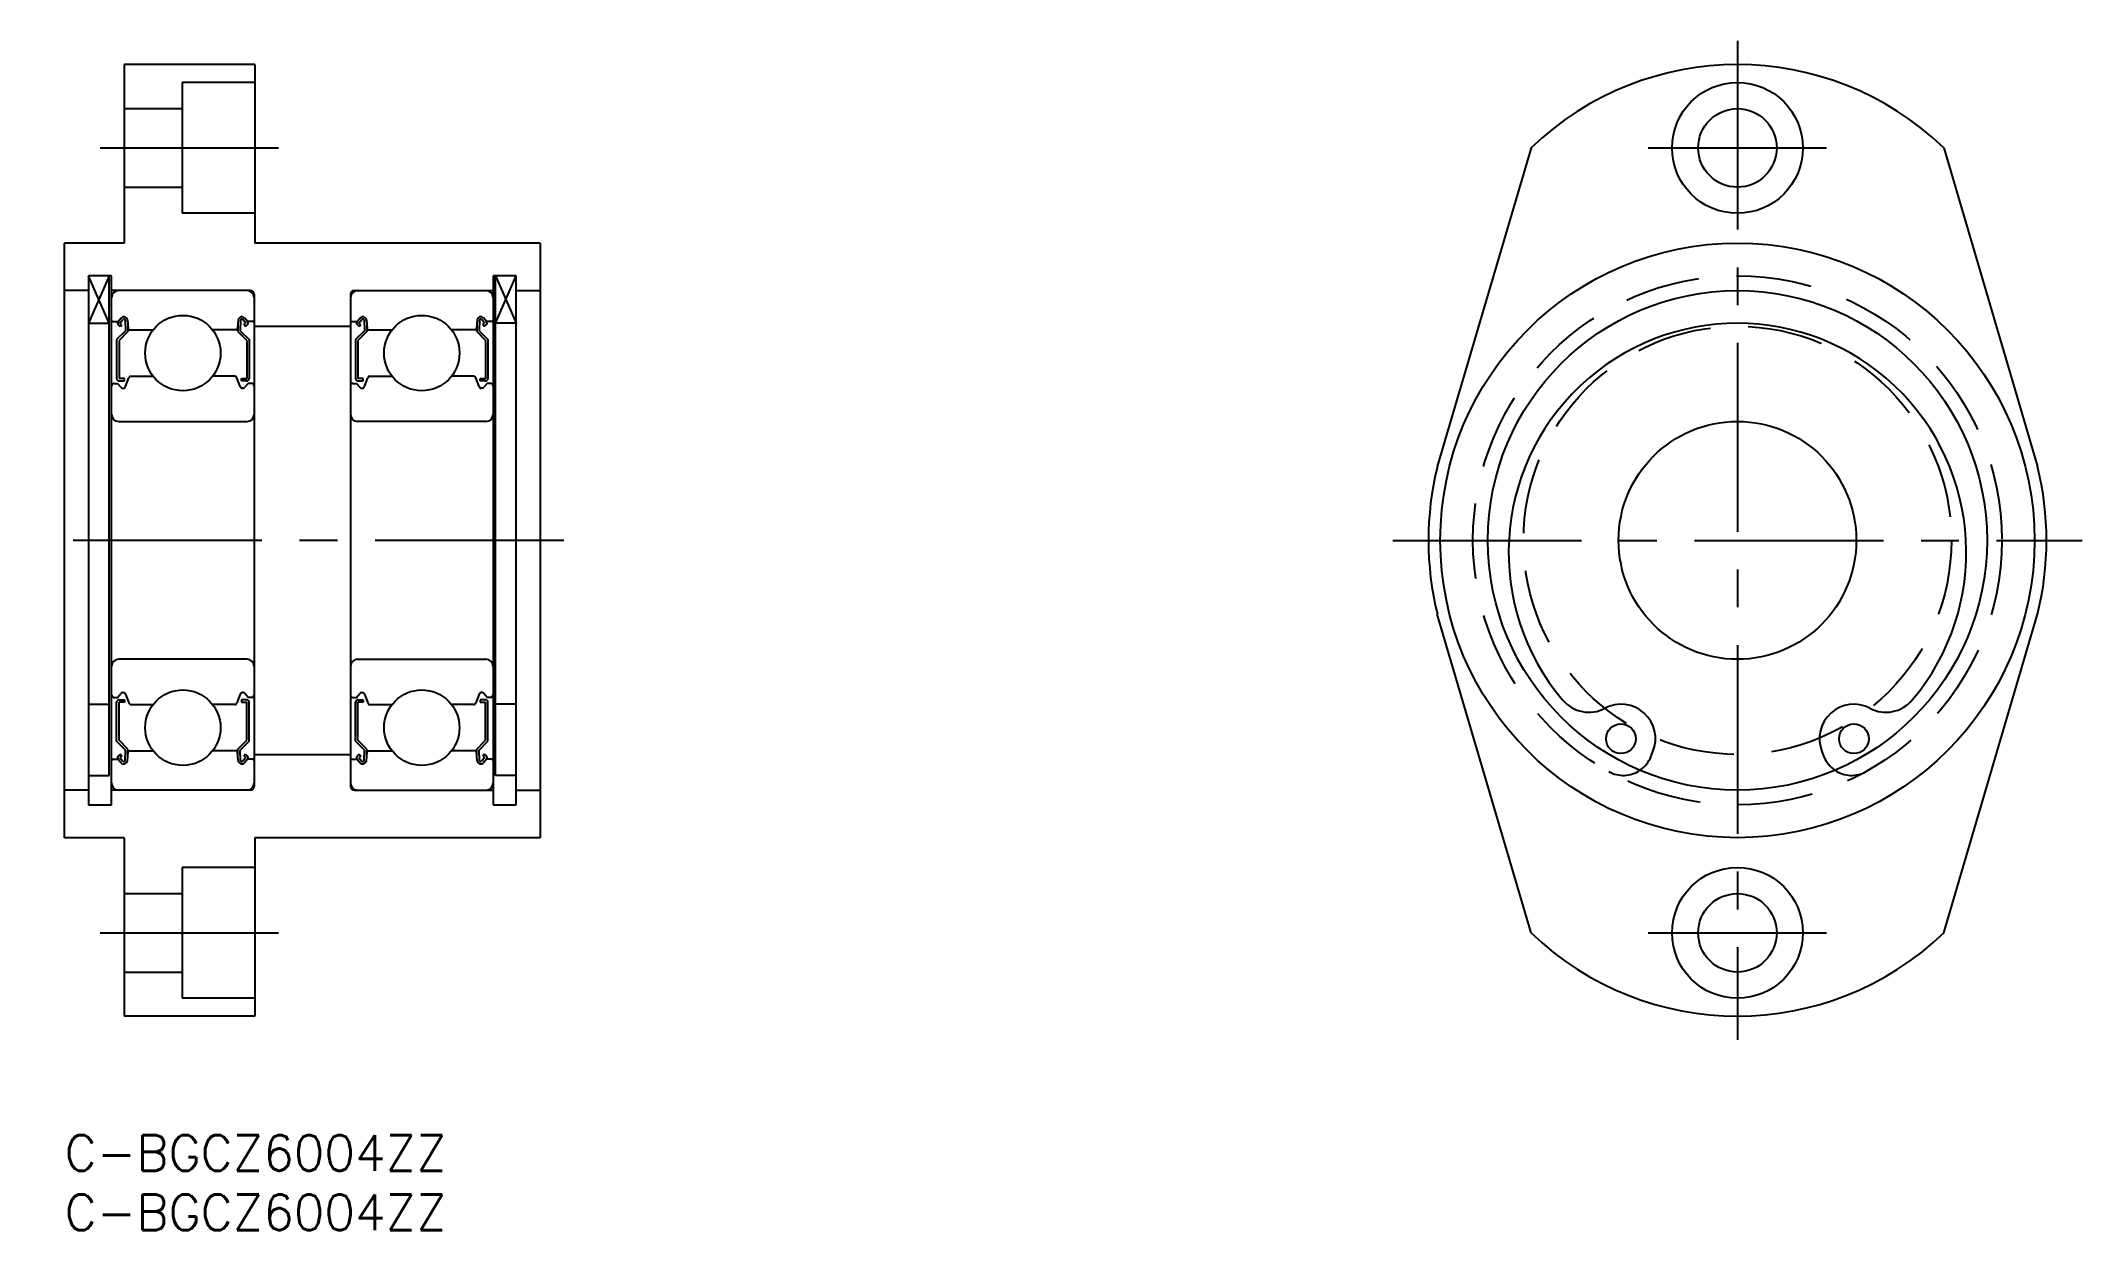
# Model space of a CAD drawing. Extents: x -2 to 170, y -8 to 92.
import ezdxf

# ---------------------------------------------------------------- set-up
doc = ezdxf.new("R2010")
doc.units = 0
doc.header["$LTSCALE"] = 0.5
doc.linetypes.add('CENTER', pattern=[50.8, 31.75, -6.35, 6.35, -6.35])
doc.linetypes.add('DASHED', pattern=[19.05, 12.7, -6.35])
for name, color, linetype in [('MSM_CENTER', 1, 'CENTER'), ('MSM_CONTINUOUS', 7, 'CONTINUOUS'), ('MSM_DASHED', 4, 'DASHED'), ('MSM_NARROW', 5, 'CONTINUOUS'), ('MSM_PART_NUMBER', 7, 'CONTINUOUS')]:
    doc.layers.add(name, color=color, linetype=linetype)
doc.styles.get("Standard").update_dxf_attribs({"font": 'txt.shx', "height": 3, "bigfont": 'bigfont.shx'})

# ---------------------------------------------------------------- blocks, each defined once
blk = doc.blocks.new('*U30')
at = {"layer": 'MSM_PART_NUMBER'}
blk.add_text('C-BGCZ6004ZZ', height=3, dxfattribs=at).set_placement((0, -3))
blk = doc.blocks.new('*U31')
at = {"layer": 'MSM_PART_NUMBER'}
blk.add_text('C-BGCZ6004ZZ', height=3, dxfattribs=at).set_placement((0, -8))

msp = doc.modelspace()

# ---------------------------------------------------------------- linework, layer by layer
at = {"layer": 'MSM_CENTER'}
for p, q in [((140.74, 92), (140.74, 8)), ((3, 83), (18, 83)), ((133.24, 83), (148.24, 83)), ((42, 50), (-2, 50)), ((111.74, 50), (169.74, 50)), ((3, 17), (18, 17)), ((133.24, 17), (148.24, 17))]:
    msp.add_line(p, q, dxfattribs=at)
at = {"layer": 'MSM_CONTINUOUS'}
for p, q in [((5, 90), (5, 75)), ((16, 90), (5, 90)), ((16, 90), (16, 75)), ((16, 88.5), (9.9, 88.5)), ((9.9, 88.5), (9.9, 77.5)), ((5, 86.3), (9.9, 86.3)), ((123.39, 83), (115.49, 56.21)), ((158.09, 83), (165.99, 56.21)), ((5, 79.7), (9.9, 79.7)), ((16, 77.5), (9.9, 77.5)), ((0, 25), (0, 75)), ((5, 75), (0, 75)), ((40, 75), (16, 75)), ((40, 75), (40, 25)), ((3.95, 72.25), (2, 72.25)), ((2, 72.25), (2, 27.75)), ((3.75, 30.24, 1.25), (3.75, 72.25, 1.25)), ((3.95, 27.75), (3.95, 72.25)), ((38, 72.25), (36.05, 72.25)), ((36.05, 72.25), (36.05, 27.75)), ((36.25, 30.24, 1.25), (36.25, 72.25, 1.25)), ((38, 27.75), (38, 72.25)), ((2, 71), (0, 71)), ((15.65, 71), (3.95, 71)), ((15.95, 70.7), (15.95, 29.3)), ((24.05, 70.7), (24.05, 29.3)), ((24.35, 71), (36.05, 71)), ((38, 71), (40, 71)), ((4.51, 68.4), (4.76, 68.7)), ((15.39, 68.4), (15.14, 68.7)), ((24.61, 68.4), (24.86, 68.7)), ((35.49, 68.4), (35.24, 68.7)), ((2, 68.25, 0.88), (3.75, 68.25, 0.88)), ((4.05, 68.4), (4.51, 68.4)), ((5.13, 67.63), (4.38, 66.88)), ((4.69, 67.99), (4.53, 68.12)), ((5.33, 67.55), (4.58, 66.8)), ((4.66, 68.27), (4.91, 68.57)), ((4.82, 68.14), (4.66, 68.27)), ((4.69, 67.99), (4.82, 68.14)), ((5.09, 68.51), (5.13, 67.63)), ((5.29, 68.53), (5.35, 67.79)), ((5.33, 68.02), (5.33, 67.55)), ((5.45, 67.7), (7.44, 67.7)), ((14.45, 67.7), (12.46, 67.7)), ((14.61, 68.53), (14.55, 67.79)), ((14.57, 68.02), (14.57, 67.55)), ((14.57, 67.55), (15.32, 66.8)), ((14.81, 68.51), (14.77, 67.63)), ((14.77, 67.63), (15.52, 66.88)), ((15.24, 68.27), (14.99, 68.57)), ((15.08, 68.14), (15.24, 68.27)), ((15.21, 67.99), (15.08, 68.14)), ((15.21, 67.99), (15.37, 68.12)), ((15.85, 68.4), (15.39, 68.4)), ((15.95, 68), (24.05, 68)), ((24.15, 68.4), (24.61, 68.4)), ((25.23, 67.63), (24.48, 66.88)), ((24.79, 67.99), (24.63, 68.12)), ((25.43, 67.55), (24.68, 66.8)), ((24.76, 68.27), (25.01, 68.57)), ((24.92, 68.14), (24.76, 68.27)), ((24.79, 67.99), (24.92, 68.14)), ((25.19, 68.51), (25.23, 67.63)), ((25.39, 68.53), (25.45, 67.79)), ((25.43, 68.02), (25.43, 67.55)), ((25.55, 67.7), (27.54, 67.7)), ((34.55, 67.7), (32.56, 67.7)), ((34.71, 68.53), (34.65, 67.79)), ((34.67, 68.02), (34.67, 67.55)), ((34.67, 67.55), (35.42, 66.8)), ((34.91, 68.51), (34.87, 67.63)), ((34.87, 67.63), (35.62, 66.88)), ((35.34, 68.27), (35.09, 68.57)), ((35.18, 68.14), (35.34, 68.27)), ((35.31, 67.99), (35.18, 68.14)), ((35.31, 67.99), (35.47, 68.12)), ((35.95, 68.4), (35.49, 68.4)), ((38, 68.25, 0.88), (36.25, 68.25, 0.88)), ((4.38, 66.88), (4.38, 63.6)), ((4.58, 66.8), (4.58, 63.6)), ((15.32, 66.8), (15.32, 63.6)), ((15.52, 66.88), (15.52, 63.6)), ((24.48, 66.88), (24.48, 63.6)), ((24.68, 66.8), (24.68, 63.6)), ((35.42, 66.8), (35.42, 63.6)), ((35.62, 66.88), (35.62, 63.6)), ((5.03, 63.6), (4.58, 63.6)), ((5.03, 63.4), (5.03, 63.6)), ((5.13, 62.93), (5.4, 63.67)), ((5.59, 63.8), (7.44, 63.8)), ((14.31, 63.8), (12.46, 63.8)), ((14.77, 62.93), (14.5, 63.67)), ((14.87, 63.6), (15.32, 63.6)), ((14.87, 63.4), (14.87, 63.6)), ((25.13, 63.6), (24.68, 63.6)), ((25.13, 63.4), (25.13, 63.6)), ((25.23, 62.93), (25.5, 63.67)), ((25.69, 63.8), (27.54, 63.8)), ((34.41, 63.8), (32.56, 63.8)), ((34.87, 62.93), (34.6, 63.67)), ((34.97, 63.4), (34.97, 63.6)), ((34.97, 63.6), (35.42, 63.6)), ((4.15, 63.2), (4.45, 63.2)), ((4.45, 63.2), (4.73, 62.87)), ((4.58, 63.4), (5.03, 63.4)), ((4.88, 62.8), (4.94, 62.8)), ((15.32, 63.4), (14.87, 63.4)), ((15.02, 62.8), (14.96, 62.8)), ((15.45, 63.2), (15.17, 62.87)), ((15.75, 63.2), (15.45, 63.2)), ((24.25, 63.2), (24.55, 63.2)), ((24.55, 63.2), (24.83, 62.87)), ((24.68, 63.4), (25.13, 63.4)), ((24.98, 62.8), (25.04, 62.8)), ((35.42, 63.4), (34.97, 63.4)), ((35.12, 62.8), (35.06, 62.8)), ((35.55, 63.2), (35.27, 62.87)), ((35.85, 63.2), (35.55, 63.2)), ((4.55, 60), (15.35, 60)), ((35.45, 60), (24.65, 60)), ((123.39, 17), (115.49, 43.79)), ((158.09, 17), (165.99, 43.79)), ((15.35, 40), (4.55, 40)), ((24.65, 40), (35.45, 40)), ((2, 36.22, 0.88), (3.75, 36.22, 0.88)), ((4.15, 36.8), (4.45, 36.8)), ((4.38, 33.12), (4.38, 36.4)), ((4.45, 36.8), (4.73, 37.13)), ((4.58, 36.6), (5.03, 36.6)), ((4.58, 33.2), (4.58, 36.4)), ((5.03, 36.4), (4.58, 36.4)), ((4.88, 37.2), (4.94, 37.2)), ((5.03, 36.6), (5.03, 36.4)), ((5.13, 37.07), (5.4, 36.33)), ((5.59, 36.2), (7.44, 36.2)), ((14.31, 36.2), (12.46, 36.2)), ((14.77, 37.07), (14.5, 36.33)), ((15.32, 36.6), (14.87, 36.6)), ((14.87, 36.6), (14.87, 36.4)), ((14.87, 36.4), (15.32, 36.4)), ((15.02, 37.2), (14.96, 37.2)), ((15.45, 36.8), (15.17, 37.13)), ((15.32, 33.2), (15.32, 36.4)), ((15.75, 36.8), (15.45, 36.8)), ((15.52, 33.12), (15.52, 36.4)), ((24.25, 36.8), (24.55, 36.8)), ((24.48, 33.12), (24.48, 36.4)), ((24.55, 36.8), (24.83, 37.13)), ((24.68, 36.6), (25.13, 36.6)), ((24.68, 33.2), (24.68, 36.4)), ((25.13, 36.4), (24.68, 36.4)), ((24.98, 37.2), (25.04, 37.2)), ((25.13, 36.6), (25.13, 36.4)), ((25.23, 37.07), (25.5, 36.33)), ((25.69, 36.2), (27.54, 36.2)), ((34.41, 36.2), (32.56, 36.2)), ((34.87, 37.07), (34.6, 36.33)), ((34.97, 36.6), (34.97, 36.4)), ((35.42, 36.6), (34.97, 36.6)), ((34.97, 36.4), (35.42, 36.4)), ((35.12, 37.2), (35.06, 37.2)), ((35.55, 36.8), (35.27, 37.13)), ((35.42, 33.2), (35.42, 36.4)), ((35.85, 36.8), (35.55, 36.8)), ((35.62, 33.12), (35.62, 36.4)), ((38, 36.22, 0.88), (36.25, 36.22, 0.88)), ((5.13, 32.37), (4.38, 33.12)), ((5.33, 32.45), (4.58, 33.2)), ((14.57, 32.45), (15.32, 33.2)), ((14.77, 32.37), (15.52, 33.12)), ((25.23, 32.37), (24.48, 33.12)), ((25.43, 32.45), (24.68, 33.2)), ((34.67, 32.45), (35.42, 33.2)), ((34.87, 32.37), (35.62, 33.12)), ((4.05, 31.6), (4.51, 31.6)), ((4.51, 31.6), (4.76, 31.3)), ((4.69, 32.01), (4.53, 31.88)), ((4.82, 31.86), (4.66, 31.73)), ((4.66, 31.73), (4.91, 31.43)), ((4.69, 32.01), (4.82, 31.86)), ((5.09, 31.49), (5.13, 32.37)), ((5.29, 31.47), (5.35, 32.21)), ((5.33, 31.98), (5.33, 32.45)), ((5.45, 32.3), (7.44, 32.3)), ((14.45, 32.3), (12.46, 32.3)), ((14.61, 31.47), (14.55, 32.21)), ((14.57, 31.98), (14.57, 32.45)), ((14.81, 31.49), (14.77, 32.37)), ((15.24, 31.73), (14.99, 31.43)), ((15.21, 32.01), (15.08, 31.86)), ((15.08, 31.86), (15.24, 31.73)), ((15.39, 31.6), (15.14, 31.3)), ((15.21, 32.01), (15.37, 31.88)), ((15.85, 31.6), (15.39, 31.6)), ((15.95, 32), (24.05, 32)), ((24.15, 31.6), (24.61, 31.6)), ((24.61, 31.6), (24.86, 31.3)), ((24.79, 32.01), (24.63, 31.88)), ((24.92, 31.86), (24.76, 31.73)), ((24.76, 31.73), (25.01, 31.43)), ((24.79, 32.01), (24.92, 31.86)), ((25.19, 31.49), (25.23, 32.37)), ((25.39, 31.47), (25.45, 32.21)), ((25.43, 31.98), (25.43, 32.45)), ((25.55, 32.3), (27.54, 32.3)), ((34.55, 32.3), (32.56, 32.3)), ((34.71, 31.47), (34.65, 32.21)), ((34.67, 31.98), (34.67, 32.45)), ((34.91, 31.49), (34.87, 32.37)), ((35.34, 31.73), (35.09, 31.43)), ((35.31, 32.01), (35.18, 31.86)), ((35.18, 31.86), (35.34, 31.73)), ((35.49, 31.6), (35.24, 31.3)), ((35.31, 32.01), (35.47, 31.88)), ((35.95, 31.6), (35.49, 31.6)), ((133.46, 31.81, -0.88), (133.63, 32.24, -0.88)), ((147.85, 32.24, -0.88), (148.02, 31.81, -0.88)), ((2, 30.24, 0.88), (3.75, 30.24, 0.88)), ((38, 30.24, 0.88), (36.25, 30.24, 0.88)), ((2, 29), (0, 29)), ((2, 27.75), (3.95, 27.75)), ((15.65, 29), (3.95, 29)), ((24.35, 29), (36.05, 29)), ((36.05, 27.75), (38, 27.75)), ((38, 29), (40, 29)), ((5, 25), (0, 25)), ((5, 25), (5, 10)), ((40, 25), (16, 25)), ((16, 25), (16, 10)), ((16, 22.5), (9.9, 22.5)), ((9.9, 22.5), (9.9, 11.5)), ((5, 20.3), (9.9, 20.3)), ((5, 13.7), (9.9, 13.7)), ((16, 11.5), (9.9, 11.5)), ((16, 10), (5, 10))]:
    msp.add_line(p, q, dxfattribs=at)
for centre, radius in [((140.74, 83), 5.5), ((140.74, 83), 3.3), ((140.74, 50), 25), ((140.74, 50, -0.88), 21), ((9.95, 65.75), 3.17), ((30.05, 65.75), 3.17), ((140.74, 50), 10), ((9.95, 34.25), 3.17), ((30.05, 34.25), 3.17), ((130.94, 33.32, -0.88), 1.25), ((150.54, 33.32, -0.88), 1.25), ((140.74, 17), 5.5), ((140.74, 17), 3.3)]:
    msp.add_circle(centre, radius, dxfattribs=at)
for centre, radius, start, end in [((140.74, 65), 25, 46.0545, 133.9455), ((4.55, 70.4), 0.6, 90, 180), ((15.35, 70.4), 0.6, 0, 90), ((15.65, 70.7), 0.3, 0, 90), ((24.35, 70.7), 0.3, 90, 180), ((24.65, 70.4), 0.6, 90, 180), ((35.45, 70.4), 0.6, 0, 90), ((4.99, 68.5), 0.3, 4.9967, 140.002), ((14.91, 68.5), 0.3, 39.998, 175.0033), ((25.09, 68.5), 0.3, 4.9967, 140.002), ((35.01, 68.5), 0.3, 39.998, 175.0033), ((4.05, 68.5), 0.1, 180, 270), ((4.66, 68.27), 0.2, 140.002, 230.0826), ((4.99, 68.5), 0.1, 2.8198, 140.0002), ((5.45, 67.8), 0.1, 184.9967, 270), ((14.45, 67.8), 0.1, 270, 355.0033), ((14.91, 68.5), 0.1, 39.9998, 177.1802), ((15.24, 68.27), 0.2, 309.9174, 39.998), ((15.85, 68.5), 0.1, 270, 0), ((24.15, 68.5), 0.1, 180, 270), ((24.76, 68.27), 0.2, 140.002, 230.0826), ((25.09, 68.5), 0.1, 2.8198, 140.0002), ((25.55, 67.8), 0.1, 184.9967, 270), ((34.55, 67.8), 0.1, 270, 355.0033), ((35.01, 68.5), 0.1, 39.9998, 177.1802), ((35.34, 68.27), 0.2, 309.9174, 39.998), ((35.95, 68.5), 0.1, 270, 0), ((140.74, 49, -0.88), 19.25, 319.8252, 220.1748), ((4.58, 63.6), 0.2, 180, 270), ((5.59, 63.6), 0.2, 90, 159.9914), ((14.31, 63.6), 0.2, 20.0086, 90), ((15.32, 63.6), 0.2, 270, 0), ((24.68, 63.6), 0.2, 180, 270), ((25.69, 63.6), 0.2, 90, 159.9914), ((34.41, 63.6), 0.2, 20.0086, 90), ((35.42, 63.6), 0.2, 270, 0), ((4.15, 63), 0.2, 90, 180), ((4.88, 63), 0.2, 219.9945, 270), ((4.94, 63), 0.2, 270, 339.9914), ((14.96, 63), 0.2, 200.0086, 270), ((15.02, 63), 0.2, 270, 320.0055), ((15.75, 63), 0.2, 0, 90), ((24.25, 63), 0.2, 90, 180), ((24.98, 63), 0.2, 219.9945, 270), ((25.04, 63), 0.2, 270, 339.9914), ((35.06, 63), 0.2, 200.0086, 270), ((35.12, 63), 0.2, 270, 320.0055), ((35.85, 63), 0.2, 0, 90), ((4.55, 60.6), 0.6, 180, 270), ((15.35, 60.6), 0.6, 270, 0), ((24.65, 60.6), 0.6, 180, 270), ((35.45, 60.6), 0.6, 270, 0), ((140.74, 50), 26, 166.1871, 193.8129), ((140.74, 50), 26, 346.1871, 13.8129), ((4.55, 39.4), 0.6, 90, 180), ((15.35, 39.4), 0.6, 0, 90), ((24.65, 39.4), 0.6, 90, 180), ((35.45, 39.4), 0.6, 0, 90), ((4.15, 37), 0.2, 180, 270), ((4.58, 36.4), 0.2, 90, 180), ((4.88, 37), 0.2, 90, 140.0055), ((4.94, 37), 0.2, 20.0086, 90), ((5.59, 36.4), 0.2, 200.0086, 270), ((14.31, 36.4), 0.2, 270, 339.9914), ((14.96, 37), 0.2, 90, 159.9914), ((15.02, 37), 0.2, 39.9945, 90), ((15.32, 36.4), 0.2, 0, 90), ((15.75, 37), 0.2, 270, 0), ((24.25, 37), 0.2, 180, 270), ((24.68, 36.4), 0.2, 90, 180), ((24.98, 37), 0.2, 90, 140.0055), ((25.04, 37), 0.2, 20.0086, 90), ((25.69, 36.4), 0.2, 200.0086, 270), ((34.41, 36.4), 0.2, 270, 339.9914), ((35.06, 37), 0.2, 90, 159.9914), ((35.12, 37), 0.2, 39.9945, 90), ((35.42, 36.4), 0.2, 0, 90), ((35.85, 37), 0.2, 270, 0), ((128.25, 38.45, -0.88), 2.9, 220.1748, 297.6623), ((130.94, 33.32, -0.88), 2.9, 338.1911, 117.6623), ((150.54, 33.32, -0.88), 2.9, 62.3377, 201.8089), ((153.23, 38.45, -0.88), 2.9, 242.3377, 319.8252), ((4.05, 31.5), 0.1, 90, 180), ((4.66, 31.73), 0.2, 129.9174, 219.998), ((4.99, 31.5), 0.3, 219.998, 355.0033), ((4.99, 31.5), 0.1, 219.9998, 357.1802), ((5.45, 32.2), 0.1, 90, 175.0033), ((14.45, 32.2), 0.1, 4.9967, 90), ((14.91, 31.5), 0.3, 184.9967, 320.002), ((14.91, 31.5), 0.1, 182.8198, 320.0002), ((15.24, 31.73), 0.2, 320.002, 50.0826), ((15.85, 31.5), 0.1, 0, 90), ((24.15, 31.5), 0.1, 90, 180), ((24.76, 31.73), 0.2, 129.9174, 219.998), ((25.09, 31.5), 0.3, 219.998, 355.0033), ((25.09, 31.5), 0.1, 219.9998, 357.1802), ((25.55, 32.2), 0.1, 90, 175.0033), ((34.55, 32.2), 0.1, 4.9967, 90), ((35.01, 31.5), 0.3, 184.9967, 320.002), ((35.01, 31.5), 0.1, 182.8198, 320.0002), ((35.34, 31.73), 0.2, 320.002, 50.0826), ((35.95, 31.5), 0.1, 0, 90), ((131.14, 32.74, -0.88), 2.5, 304.0128, 338.1911), ((150.34, 32.74, -0.88), 2.5, 201.8089, 235.9872), ((4.55, 29.6), 0.6, 180, 270), ((15.35, 29.6), 0.6, 270, 0), ((15.65, 29.3), 0.3, 270, 0), ((24.65, 29.6), 0.6, 180, 270), ((24.35, 29.3), 0.3, 180, 270), ((35.45, 29.6), 0.6, 270, 0), ((140.74, 35), 25, 226.0545, 313.9455)]:
    msp.add_arc(centre, radius, start, end, dxfattribs=at)
at = {"layer": 'MSM_DASHED'}
for centre, radius in [((140.74, 50, -0.88), 22.25), ((140.74, 50), 18)]:
    msp.add_circle(centre, radius, dxfattribs=at)
for centre, start, end in [((131.14, 32.74, -0.88), 240.919, 304.0128), ((150.34, 32.74, -0.88), 235.9872, 299.081)]:
    msp.add_arc(centre, 2.5, start, end, dxfattribs=at)
at = {"layer": 'MSM_NARROW'}
for p, q in [((3.75, 72.25, 1.25), (2, 68.25, 0.88)), ((3.75, 68.25, 0.88), (2, 72.25)), ((36.25, 72.25, 1.25), (38, 68.25, 0.88)), ((36.25, 68.25, 0.88), (38, 72.25))]:
    msp.add_line(p, q, dxfattribs=at)

# ---------------------------------------------------------------- block references
at = {"layer": 'MSM_CONTINUOUS'}
for name in ['*U30', '*U31']:
    msp.add_blockref(name, (0, 0), dxfattribs=at)

doc.saveas('drawing.dxf')
